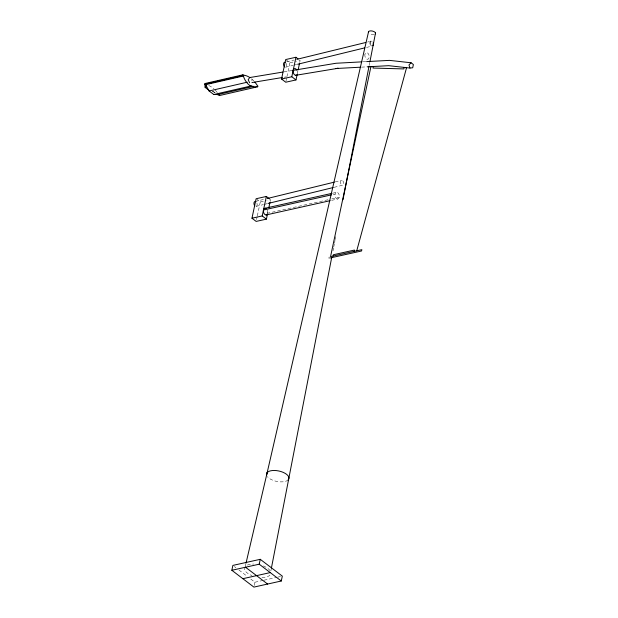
<?xml version="1.0" encoding="UTF-8"?>
<svg xmlns="http://www.w3.org/2000/svg" width="618" height="618" viewBox="0 0 618 618"><rect width="100%" height="100%" fill="white"/><g stroke="black" fill="none" stroke-linecap="round" stroke-linejoin="round"><path stroke-width="0.46" stroke-dasharray="3.09 2.32" d="M251.943 80.935L251.951 79.32M270.846 570.993L271.209 569.101M333.002 250.838L333.55 248.003M333.735 247.053L334.292 244.21M334.477 243.268L335.033 240.425M335.219 239.475L335.767 236.632M369.232 65.222L369.788 62.379M328.869 258.262L329.131 256.949M256.547 219.56L257.142 216.779M257.335 215.852L260.294 201.931L256.802 199.274M285.941 81.298L286.729 77.582M286.922 76.655L289.881 62.742L286.389 60.077M327.965 199.776L267.671 213.195L268.243 210.491M270.166 201.453L270.545 199.653L266.821 200.479M297.953 70.707L297.358 73.503A3.399 2.109 77.4 0 0 297.188 70.954M299.738 62.318L300.132 60.456L296.408 61.29M254.245 585.478L254.933 582.226L250.367 578.749M245.176 566.783L244.519 569.587A13.457 6.257 12 0 0 251.943 575.59M245.918 563.616L245.253 566.436A13.457 6.257 12 0 1 253.658 564.041M286.605 61.839L294.052 60.016M367.594 42.039L369.456 41.584M285.539 67.223L292.986 65.4M293.921 65.176L296.71 64.496M366.528 47.431L371.186 46.288M255.157 201.483L264.465 199.205M335.211 181.916L341.731 180.325M255.952 206.412L263.399 204.597M264.334 204.365L267.123 203.685M334.153 187.308L342.526 185.261A2.511 1.537 76.3 0 0 343.284 181.514A2.511 1.537 76.3 0 0 340.58 181.599A2.511 1.537 76.3 0 0 342.526 185.261M289.881 62.742L295.474 61.491M260.294 201.931L265.887 200.688M332.901 193.156L336.671 192.314M333.195 194.485L335.08 194.067A3.399 2.109 77.4 0 1 338.764 193.913A3.399 2.109 77.4 0 1 337.683 199.004L331.086 200.471M331.735 198.934L339.267 197.258M254.933 582.226L263.152 580.395M264.064 580.194L276.841 577.351M277.76 577.142L280.495 576.532M283.832 71.904L292.376 70.483M284.164 77.219L286.057 76.902M362.774 61.815L366.59 61.607M361.553 67.138L367.277 66.829M212.206 91.232L215.481 92.831M212.584 91.34L215.164 92.654M234.392 566.567L235.914 567.726M238.957 570.043L247.324 576.424M251.572 78.818A26.852 16.81 77.1 0 1 254.191 81.329M208.729 85.539A26.852 16.81 77.1 0 1 213.975 88.93M215.273 90.189A26.852 16.81 77.1 0 1 217.559 92.893M267.161 209.85A3.399 2.109 77.4 0 1 267.671 213.195M256.957 203.26A2.511 1.537 76.3 0 1 255.535 206.342M286.296 63.476A2.511 1.537 76.3 0 1 285.933 67.123M371.696 45.995A2.511 1.537 76.3 0 1 370.561 44.875M371.735 41.205A2.511 1.537 76.3 0 1 372.152 41.437M337.683 199.004A3.399 2.109 77.4 0 1 335.08 194.067M269.935 575.103A13.457 6.257 12 0 1 261.53 577.498M263.253 565.949A13.457 6.257 12 0 1 269.966 570.545M288.189 479.869A11.441 5.315 12 0 1 277.969 481.638A11.441 5.315 12 0 1 267.416 476.671M374.222 34.423A3.662 1.7 12 0 1 369.162 33.326M364.929 54.338A3.399 2.109 77.4 0 0 367.532 59.282A3.399 2.109 77.4 0 0 368.614 54.183A3.399 2.109 77.4 0 0 364.929 54.338"/><path stroke-width="0.93" d="M271.395 568.151L331.704 257.474M342.982 199.699L369.046 66.172M369.973 61.437L375.52 33.024M208.853 90.205L205.168 87.439L204.767 83.569L242.889 74.817L243.971 75.187A26.852 16.81 77.1 0 1 250.089 77.706M205.168 87.439L205.323 86.713M216.972 94.361L219.429 95.558L219.583 94.832M204.612 84.287L242.735 75.543L242.889 74.817M219.429 95.558L257.706 86.775L257.861 86.049L256.933 84.913A26.852 16.81 77.1 0 0 254.763 81.993M267.486 214.044L266.404 219.135L256.153 221.414L251.966 218.224L256.107 198.741L266.358 196.454L269.154 198.587M297.165 74.423L295.991 79.938L285.74 82.225L281.553 79.027L285.694 59.544L295.945 57.265L298.038 58.857M266.404 219.135L262.217 215.937L266.358 196.454M295.991 79.938L291.804 76.748L295.945 57.265M268.822 207.779L269.973 202.356M298.154 69.78L299.537 63.252M231.835 570.283L232.87 565.408L260.255 559.313L282.326 576.13L281.283 581.005L253.898 587.1L231.835 570.283L259.22 564.188L281.283 581.005M259.22 564.188L260.255 559.313M333.04 256.076L333.318 254.755L354.454 250.051L354.168 251.371M368.606 31.526L266.59 475.18A11.441 5.315 12 0 1 278.903 471.001A11.441 5.315 12 0 1 288.189 479.869M246.049 563.044L267.208 472.5M356.733 250.8L406.567 67.663L404.126 67.594L403.84 68.93L373.009 68.042L373.295 66.698L370.931 66.636L330.545 256.632L361.862 249.657L361.576 250.978L329.788 258.054M411.078 62.773L408.969 64.944L409.973 68.042L412.7 67.787L413.388 64.535L411.078 62.773L389.479 60.379L366.59 61.607M296.841 59.336L365.732 42.495M297.644 64.264L364.666 47.887M267.254 198.525L334.284 182.148M268.058 203.461L333.218 187.532M206.489 87.138L205.647 84.681L243.816 75.914M205.647 84.681L209.085 90.977L247.262 82.209M209.085 90.977L213.813 94.515L251.982 85.755M253.99 86.281L218.61 94.4L213.813 94.515M281.553 79.027L291.804 76.748M265.068 208.258L331.959 193.364M263.477 210.004L331.31 194.902M266.08 214.948L330.143 200.688M251.966 218.224L262.217 215.937M242.866 578.687L270.251 572.592M282.882 72.059L249.641 77.559L248.204 79.707L249.618 82.797M292.376 70.483L336.061 63.252L361.816 61.862M251.935 82.557L282.271 77.528M295.543 75.334L338.2 68.266L335.79 68.528L360.603 67.192M367.277 66.829L388.668 65.678L409.973 68.042M242.735 75.543L243.43 76.354A15.643 9.795 77.1 0 0 256.903 86.458L257.706 86.775M245.524 567.231L267.594 584.049M267.432 213.905A3.399 2.109 77.4 0 1 264.597 214.222A3.399 2.109 77.4 0 1 263.538 209.757A3.399 2.109 77.4 0 1 266.196 208.66M254.732 205.732A2.511 1.537 76.3 0 1 254.075 202.488A2.511 1.537 76.3 0 1 255.991 201.785M296.308 75.118A3.399 2.109 77.4 0 1 293.442 73.133A3.399 2.109 77.4 0 1 293.913 68.915A3.399 2.109 77.4 0 1 296.856 70.158M284.705 66.914A2.511 1.537 76.3 0 1 283.546 63.863A2.511 1.537 76.3 0 1 285.161 62.364M370.313 44.287A2.511 1.537 76.3 0 1 370.924 41.228M373.118 42.912A2.511 1.537 76.3 0 1 372.839 45.709M368.405 32.383A3.662 1.7 12 0 1 372.353 31.047A3.662 1.7 12 0 1 375.319 33.882"/></g></svg>
